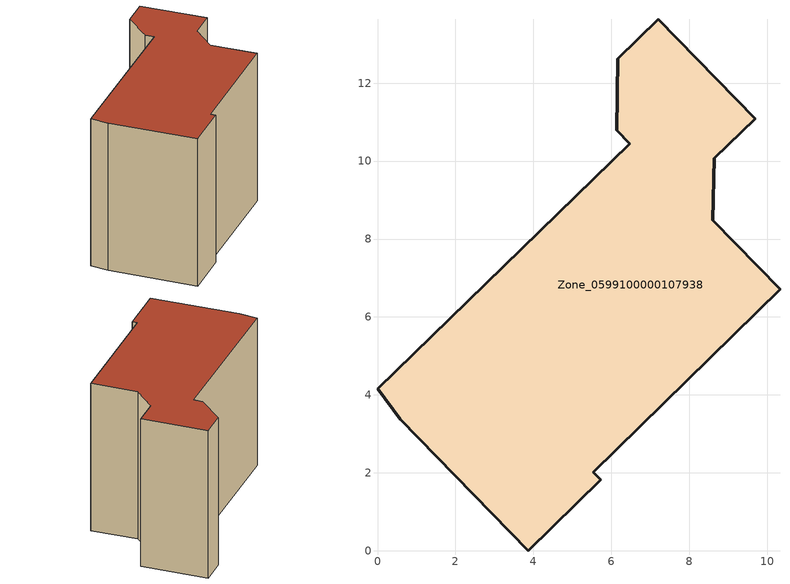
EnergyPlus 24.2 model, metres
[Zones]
Zone_0599100000107938
 floor ground (C_G): 8.64,10.07 8.6,8.48 10.33,6.71 5.54,2.02 5.73,1.82 3.87,0 0.59,3.37 0,4.16 6.47,10.44 6.14,10.79 6.16,12.62 7.2,13.64 9.69,11.09 z0
 wall outside (C_F): 8.6,8.48 8.64,10.07 9.69,11.09 7.2,13.64 6.16,12.62 6.14,10.79 6.47,10.44 0,4.16 0.59,3.37 3.87,0 5.73,1.82 5.54,2.02 10.33,6.71 8.6,8.48 z0:8.29
 roof outside (C_R): 7.2,13.64 6.16,12.62 6.14,10.79 6.47,10.44 0,4.16 0.59,3.37 3.87,0 5.73,1.82 5.54,2.02 10.33,6.71 8.6,8.48 8.64,10.07 9.69,11.09 z8.29
[BUILDING]
Pand.0599100000107938: North Axis=0; Terrain=City; Loads Convergence Tolerance Value=0.04; Temperature Convergence Tolerance Value=0.4; Solar Distribution=FullExterior; Maximum Number of Warmup Days=25; Minimum Number of Warmup Days=1
[Site:Location]
Rotterdam.The.Hague.AP_ZH_NLD Design_Conditions: Latitude=51.96; Longitude=4.45; Time Zone=1; Elevation=-4.5
[SITE:GROUNDTEMPERATURE:BUILDINGSURFACE]
18, 18, 18, 18, 18, 18, 18, 18, 18, 18, 18, 18
[MATERIAL] Thermal Absorptance=0.9; Solar Absorptance=0.7; Visible Absorptance=0.7
Name | Roughness | Thickness | Conductivity | Density | Specific Heat
G.TI.1975-1991 | MediumSmooth | 0.15 | 0.288461 | 540 | 1210
F.TI.1975-1991 | Rough | 0.3 | 0.230769 | 1920 | 840
R.TI.1975-1991 | MediumRough | 0.2 | 0.153846 | 1500 | 1000
[CONSTRUCTION]
C_G: G.TI.1975-1991
C_F: F.TI.1975-1991
C_R: R.TI.1975-1991
[ZONE]
Zone_0599100000107938: Type=1; Multiplier=1; Ceiling Height=Autocalculate; Volume=Autocalculate; Floor Area=autocalculate; Part of Total Floor Area=Yes
[ZONEINFILTRATION:DESIGNFLOWRATE]
Infil_Zone_0599100000107938: Zone or ZoneList or Space or SpaceList=Zone_0599100000107938; Schedule=AlwaysOn; Design Flow Rate Calculation Method=Flow/Area; Flow Rate per Floor Area=0.003; Constant Term Coefficient=1; Temperature Term Coefficient=0; Velocity Term Coefficient=0; Velocity Squared Term Coefficient=0
[HVACTEMPLATE:ZONE:IDEALLOADSAIRSYSTEM]
Zone_0599100000107938: Maximum Heating Supply Air Temperature=50; Minimum Cooling Supply Air Temperature=13; Maximum Heating Supply Air Humidity Ratio=0.0156; Minimum Cooling Supply Air Humidity Ratio=0.0077; Heating Limit=NoLimit; Cooling Limit=NoLimit; Dehumidification Control Type=ConstantSensibleHeatRatio; Cooling Sensible Heat Ratio=0.7; Dehumidification Setpoint=60; Humidification Control Type=None; Humidification Setpoint=30; Outdoor Air Method=None; Outdoor Air Flow Rate per Person=0.00944; Outdoor Air Flow Rate per Zone Floor Area=0; Outdoor Air Flow Rate per Zone=0; Demand Controlled Ventilation Type=None; Outdoor Air Economizer Type=NoEconomizer; Heat Recovery Type=None; Sensible Heat Recovery Effectiveness=0.7; Latent Heat Recovery Effectiveness=0.65
[ZONECONTROL:THERMOSTAT]
ThermostatControl_Zone_0599100000107938: Zone or ZoneList=Zone_0599100000107938; Control Type Schedule=DualSetpointControlType; Control 1=Thermostat_Zone_0599100000107938; Temperature Difference Between Cutout And Setpoint=0
[THERMOSTATSETPOINT:DUALSETPOINT]
Thermostat_Zone_0599100000107938: Heating Setpoint Temperature Schedule=HeatingSetpoint_Zone_0599100000107938; Cooling Setpoint Temperature Schedule=CoolingSetpoint_Zone_0599100000107938
[SCHEDULE:COMPACT]
HeatingSetpoint_Zone_0599100000107938: Through: 12/31, For: AllDays, Until: 24:00, 21
CoolingSetpoint_Zone_0599100000107938: Through: 12/31, For: AllDays, Until: 24:00, 24
DualSetpointControlType: Through: 12/31, For: AllDays, Until: 24:00, 4
AlwaysOn: Through: 12/31, For: AllDays, Until: 24:00, 1
